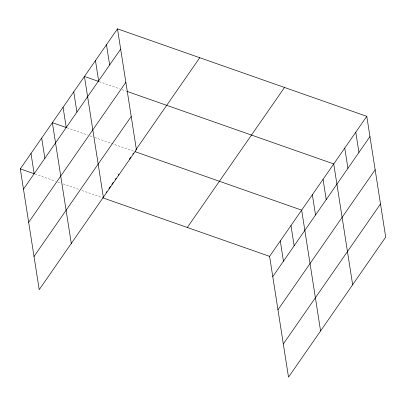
<?xml version="1.0" encoding="UTF-8"?>
<svg xmlns="http://www.w3.org/2000/svg" width="406" height="406" viewBox="0 0 406 406"><rect width="100%" height="100%" fill="white"/><g stroke="black" fill="none" stroke-linecap="round" stroke-linejoin="round"><path stroke-width="0.3" stroke-dasharray="2.03 1.52" d="M99.135 81.611L119.704 88.828M122.054 89.655L125.576 90.893M67.061 127.819L87.63 135.036M89.98 135.863L93.507 137.096M94.679 137.512L134.051 151.326M34.992 174.027L55.556 181.243M57.906 182.071L60.844 183.101M63.199 183.923L79.063 189.49M82.002 190.521L101.982 197.534"/><path stroke-width="0.61" d="M117.486 28.851L136.406 149.647L39.215 289.666L20.3 168.871L117.486 28.851L366.785 116.334L385.7 237.129L288.514 377.149L269.594 256.353L366.785 116.334M23.472 189.115L120.658 49.09M28.669 222.295L125.855 82.276M34.018 256.485L131.209 116.466M106.133 192.606L106.844 191.581M108.981 188.501L110.407 186.445M111.833 184.39L113.259 182.34M115.395 179.259L116.111 178.229M118.247 175.148L118.958 174.123M129.296 159.233L130.722 157.183M132.858 154.102L133.569 153.072M135.711 149.992L199.757 57.718M187.328 227.482L284.515 87.463M272.766 276.598L369.952 136.573M277.963 309.778L375.149 169.759M283.317 343.968L380.503 203.944M98.546 81.408L84.443 76.455L103.363 197.255M126.753 91.304L333.742 163.938L352.657 284.738M66.477 127.611L52.374 122.663L71.289 243.463M135.228 151.737L301.668 210.146L320.583 330.946M20.3 168.871L34.403 173.819M102.566 197.742L269.594 256.353M355.768 132.204L358.94 152.443M344.755 148.068L347.927 168.312M323.049 179.34L326.221 199.585M312.356 194.743L315.528 214.987M290.975 225.548L294.147 245.792M280.287 240.951L283.454 261.195M106.474 44.721L109.645 64.96M95.461 60.585L98.628 80.83M73.755 91.857L76.922 112.102M63.062 107.26L66.234 127.504M41.681 138.065L44.853 158.31M30.993 153.468L34.16 173.712"/></g></svg>
